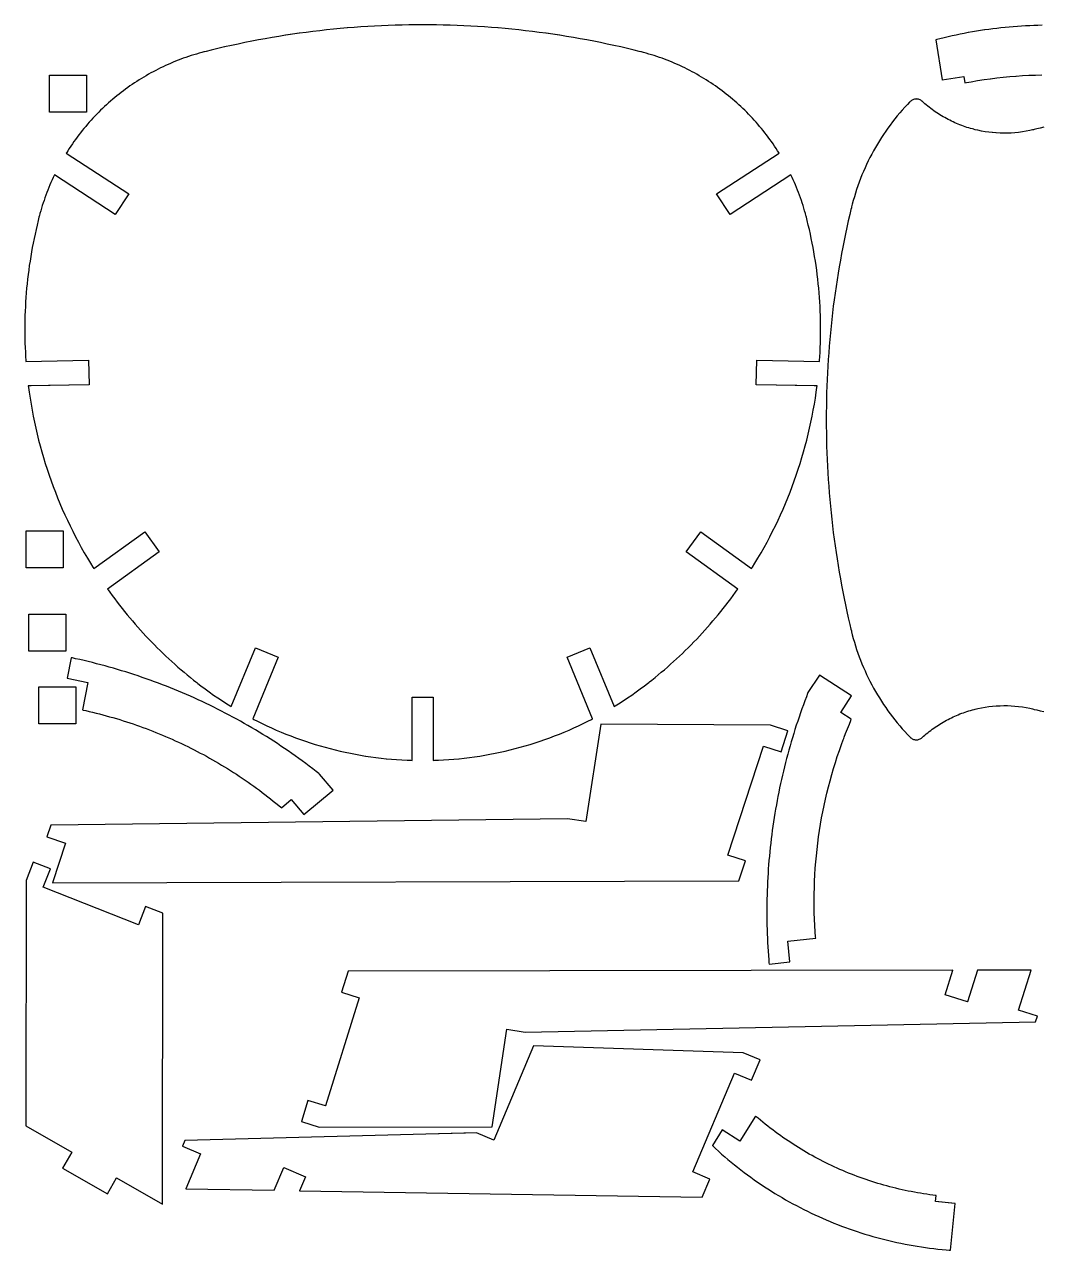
# Model space of a CAD drawing. Extents: x 0 to 1595, y 0 to 995.
# Drawn here: x 0 to 825, y 0 to 995 of the extents above; entities that cross this region are included whole.
import ezdxf

# ---------------------------------------------------------------- set-up
doc = ezdxf.new("R2010")
doc.units = 0
doc.layers.get('0').update_dxf_attribs({"linetype": 'CONTINUOUS'})

msp = doc.modelspace()

# ---------------------------------------------------------------- linework, layer by layer
at = {"color": 0, "const_width": 0.4}
for points in [[(139.76, 461.065), (140.6, 460.407), (143.14, 458.457), (146.557, 455.897), (150.011, 453.388), (153.499, 450.928), (157.022, 448.518), (160.581, 446.158), (164.174, 443.851), (166.888, 442.153), (167.799, 441.594), (187.517, 489.2), (205.994, 481.547), (185.329, 431.657), (186.267, 431.167), (189.093, 429.724), (192.879, 427.846), (196.69, 426.022), (200.524, 424.254), (204.379, 422.542), (208.257, 420.885), (212.156, 419.285), (216.075, 417.74), (220.014, 416.251), (223.972, 414.819), (227.95, 413.444), (231.946, 412.126), (235.958, 410.864), (239.987, 409.66), (244.033, 408.511), (248.094, 407.422), (252.171, 406.389), (256.261, 405.414), (260.367, 404.497), (264.485, 403.638), (268.614, 402.836), (272.757, 402.093), (276.91, 401.41), (281.074, 400.783), (285.249, 400.217), (289.432, 399.708), (293.625, 399.26), (297.826, 398.869), (302.035, 398.54), (306.25, 398.269), (310.472, 398.058), (313.643, 397.938), (314.7, 397.907), (314.7, 449.317), (331.7, 449.317), (331.7, 397.907), (332.757, 397.938), (335.928, 398.058), (340.15, 398.269), (344.365, 398.54), (348.574, 398.869), (352.775, 399.26), (356.968, 399.708), (361.151, 400.217), (365.325, 400.783), (369.49, 401.41), (373.643, 402.093), (377.786, 402.836), (381.915, 403.638), (386.033, 404.497), (390.138, 405.414), (394.229, 406.389), (398.306, 407.422), (402.367, 408.511), (406.412, 409.66), (410.442, 410.864), (414.454, 412.126), (418.45, 413.444), (422.428, 414.819), (426.386, 416.251), (430.325, 417.74), (434.244, 419.285), (438.143, 420.885), (442.021, 422.542), (445.876, 424.254), (449.71, 426.022), (453.521, 427.846), (457.307, 429.724), (460.133, 431.167), (461.071, 431.657), (440.406, 481.547), (458.883, 489.2), (478.601, 441.594), (479.512, 442.153), (482.226, 443.851), (485.819, 446.158), (489.376, 448.518), (492.901, 450.928), (496.389, 453.388), (499.843, 455.897), (503.26, 458.457), (505.8, 460.407), (506.64, 461.065), (507.289, 461.572), (509.225, 463.107), (511.79, 465.172), (514.336, 467.26), (516.863, 469.369), (519.368, 471.501), (521.854, 473.656), (524.321, 475.832), (526.767, 478.029), (529.192, 480.249), (531.597, 482.49), (533.981, 484.753), (536.344, 487.036), (538.688, 489.34), (541.008, 491.667), (543.31, 494.012), (545.589, 496.379), (547.846, 498.767), (550.082, 501.175), (552.296, 503.603), (554.489, 506.051), (556.66, 508.519), (558.807, 511.007), (560.933, 513.514), (563.036, 516.042), (565.118, 518.588), (567.176, 521.153), (569.211, 523.738), (571.224, 526.34), (573.213, 528.963), (575.179, 531.603), (577.121, 534.261), (578.564, 536.268), (579.04, 536.939), (537.149, 567.151), (548.847, 583.374), (590.171, 553.569), (590.835, 554.622), (592.794, 557.797), (595.358, 562.056), (597.863, 566.347), (600.306, 570.668), (602.689, 575.021), (605.01, 579.404), (607.271, 583.815), (609.471, 588.256), (611.61, 592.724), (613.686, 597.219), (615.701, 601.74), (617.654, 606.289), (619.544, 610.863), (621.372, 615.46), (623.137, 620.082), (624.839, 624.726), (626.476, 629.394), (628.051, 634.085), (629.563, 638.796), (631.01, 643.529), (632.393, 648.281), (633.711, 653.053), (634.965, 657.843), (636.154, 662.651), (637.278, 667.478), (638.336, 672.321), (639.328, 677.181), (640.254, 682.056), (641.115, 686.944), (641.91, 691.849), (642.637, 696.767), (643.14, 700.464), (643.297, 701.697), (593.985, 702.558), (594.333, 722.556), (645.278, 721.665), (645.343, 722.593), (645.524, 725.378), (645.731, 729.09), (645.9, 732.804), (646.032, 736.518), (646.126, 740.232), (646.182, 743.944), (646.2, 747.658), (646.181, 751.369), (646.122, 755.081), (646.026, 758.79), (645.893, 762.497), (645.722, 766.203), (645.514, 769.906), (645.267, 773.607), (644.982, 777.304), (644.66, 780.999), (644.3, 784.69), (643.904, 788.378), (643.468, 792.061), (642.996, 795.739), (642.486, 799.414), (641.939, 803.083), (641.354, 806.747), (640.732, 810.406), (640.072, 814.058), (639.375, 817.706), (638.64, 821.346), (637.868, 824.981), (637.06, 828.607), (636.213, 832.226), (635.329, 835.839), (634.643, 838.543), (634.408, 839.443), (634.267, 839.985), (633.829, 841.604), (633.226, 843.758), (632.597, 845.904), (631.942, 848.042), (631.261, 850.171), (630.556, 852.292), (629.824, 854.404), (629.068, 856.507), (628.286, 858.601), (627.479, 860.685), (626.647, 862.76), (625.79, 864.825), (624.908, 866.879), (624.001, 868.924), (623.071, 870.957), (622.357, 872.476), (622.115, 872.981), (572.7, 840.889), (561.807, 857.662), (612.478, 890.569), (612.182, 891.049), (611.279, 892.478), (610.058, 894.368), (608.817, 896.242), (607.553, 898.099), (606.269, 899.939), (604.964, 901.761), (603.639, 903.565), (602.293, 905.353), (600.926, 907.122), (599.542, 908.874), (598.135, 910.607), (596.71, 912.321), (595.265, 914.018), (593.801, 915.696), (592.318, 917.356), (590.815, 918.996), (589.296, 920.617), (587.757, 922.219), (586.199, 923.803), (584.624, 925.367), (583.031, 926.911), (581.419, 928.436), (579.792, 929.94), (578.146, 931.426), (576.483, 932.89), (574.803, 934.335), (573.107, 935.76), (571.393, 937.164), (569.664, 938.547), (567.919, 939.91), (566.157, 941.25), (564.381, 942.571), (562.588, 943.869), (560.779, 945.147), (558.957, 946.404), (557.118, 947.639), (555.265, 948.851), (553.397, 950.043), (551.515, 951.211), (549.619, 952.358), (547.708, 953.483), (545.785, 954.585), (543.847, 955.664), (541.896, 956.721), (539.931, 957.754), (537.954, 958.765), (535.964, 959.753), (533.96, 960.717), (531.944, 961.657), (529.917, 962.574), (527.876, 963.467), (525.825, 964.336), (523.761, 965.182), (521.686, 966.003), (519.6, 966.8), (517.503, 967.572), (515.394, 968.319), (513.275, 969.043), (511.144, 969.74), (509.006, 970.414), (506.854, 971.061), (504.694, 971.685), (502.524, 972.282), (500.89, 972.714), (500.344, 972.853), (498.982, 973.196), (494.89, 974.203), (489.428, 975.508), (483.957, 976.772), (478.481, 977.993), (472.996, 979.171), (467.506, 980.307), (462.007, 981.399), (456.504, 982.449), (450.994, 983.456), (445.479, 984.419), (439.958, 985.34), (434.432, 986.218), (428.901, 987.054), (423.365, 987.846), (417.826, 988.596), (412.282, 989.303), (406.733, 989.967), (401.181, 990.587), (395.625, 991.167), (390.067, 991.701), (384.506, 992.194), (378.94, 992.644), (373.374, 993.051), (367.804, 993.415), (362.233, 993.736), (356.66, 994.015), (351.086, 994.25), (345.51, 994.443), (339.933, 994.593), (334.356, 994.7), (328.778, 994.765), (323.2, 994.786), (317.622, 994.765), (312.044, 994.7), (306.467, 994.593), (300.89, 994.443), (295.314, 994.25), (289.74, 994.015), (284.167, 993.736), (278.596, 993.415), (273.026, 993.051), (267.46, 992.644), (261.894, 992.194), (256.333, 991.701), (250.775, 991.167), (245.219, 990.587), (239.667, 989.967), (234.118, 989.303), (228.574, 988.596), (223.035, 987.846), (217.499, 987.054), (211.968, 986.218), (206.442, 985.34), (200.921, 984.419), (195.406, 983.456), (189.896, 982.449), (184.393, 981.399), (178.894, 980.307), (173.404, 979.171), (167.919, 977.993), (162.443, 976.772), (156.972, 975.508), (151.51, 974.203), (147.418, 973.196), (146.056, 972.853), (145.51, 972.714), (143.876, 972.282), (141.706, 971.685), (139.546, 971.061), (137.395, 970.414), (135.255, 969.74), (133.125, 969.043), (131.006, 968.319), (128.897, 967.572), (126.8, 966.8), (124.713, 966.003), (122.638, 965.182), (120.575, 964.336), (118.523, 963.467), (116.483, 962.574), (114.455, 961.657), (112.44, 960.717), (110.437, 959.753), (108.446, 958.765), (106.469, 957.754), (104.504, 956.721), (102.553, 955.664), (100.615, 954.585), (98.6913, 953.483), (96.781, 952.358), (94.8847, 951.211), (93.0026, 950.043), (91.135, 948.851), (89.2819, 947.639), (87.4438, 946.404), (85.6204, 945.147), (83.8124, 943.869), (82.0196, 942.571), (80.2425, 941.25), (78.4811, 939.91), (76.7357, 938.547), (75.0064, 937.164), (73.2935, 935.76), (71.5969, 934.335), (69.9174, 932.89), (68.2544, 931.426), (66.6089, 929.94), (64.9804, 928.436), (63.3696, 926.911), (61.7763, 925.367), (60.2008, 923.803), (58.6436, 922.219), (57.1046, 920.617), (55.584, 918.996), (54.0821, 917.356), (52.599, 915.696), (51.135, 914.018), (49.6901, 912.321), (48.2647, 910.607), (46.8589, 908.874), (45.4729, 907.122), (44.1069, 905.353), (42.7611, 903.565), (41.4357, 901.761), (40.1307, 899.939), (38.8467, 898.099), (37.5835, 896.242), (36.3415, 894.368), (35.1208, 892.478), (34.2186, 891.049), (33.9217, 890.569), (84.5932, 857.662), (73.7004, 840.889), (24.2847, 872.981), (24.0428, 872.476), (23.329, 870.957), (22.3979, 868.924), (21.4915, 866.879), (20.6099, 864.825), (19.7531, 862.76), (18.9211, 860.685), (18.1143, 858.601), (17.3326, 856.507), (16.576, 854.404), (15.8447, 852.292), (15.1387, 850.171), (14.4583, 848.042), (13.8033, 845.904), (13.1738, 843.758), (12.5702, 841.604), (12.1334, 839.985), (11.9922, 839.443), (11.7573, 838.543), (11.0711, 835.839), (10.1874, 832.226), (9.3409, 828.607), (8.5317, 824.981), (7.7598, 821.346), (7.0252, 817.706), (6.3281, 814.058), (5.6683, 810.406), (5.0459, 806.747), (4.461, 803.083), (3.9136, 799.414), (3.4037, 795.739), (2.9313, 792.061), (2.4965, 788.378), (2.0993, 784.69), (1.7396, 780.999), (1.4176, 777.304), (1.1334, 773.607), (0.8867, 769.906), (0.6778, 766.203), (0.5066, 762.497), (0.3733, 758.79), (0.2777, 755.081), (0.2199, 751.369), (0.2, 747.658), (0.2179, 743.944), (0.2738, 740.232), (0.3676, 736.518), (0.4994, 732.804), (0.6692, 729.09), (0.8769, 725.378), (1.0565, 722.593), (1.1227, 721.665), (52.0667, 722.556), (52.4158, 702.558), (3.1023, 701.697), (3.259, 700.464), (3.763, 696.767), (4.4906, 691.849), (5.2848, 686.944), (6.1453, 682.056), (7.0719, 677.181), (8.0645, 672.321), (9.1226, 667.478), (10.2462, 662.651), (11.4349, 657.843), (12.6886, 653.053), (14.0069, 648.281), (15.3899, 643.529), (16.8369, 638.796), (18.3481, 634.085), (19.9229, 629.394), (21.5614, 624.726), (23.2632, 620.082), (25.0281, 615.46), (26.8557, 610.863), (28.746, 606.289), (30.6986, 601.74), (32.7135, 597.219), (34.7901, 592.724), (36.9286, 588.256), (39.1285, 583.815), (41.3896, 579.404), (43.7117, 575.021), (46.0944, 570.668), (48.5379, 566.347), (51.0414, 562.056), (53.6051, 557.797), (55.5656, 554.622), (56.2286, 553.569), (97.5521, 583.374), (109.251, 567.151), (67.3601, 536.939), (67.8368, 536.268), (69.279, 534.261), (71.2215, 531.603), (73.1874, 528.963), (75.1765, 526.34), (77.1887, 523.738), (79.2242, 521.153), (81.2822, 518.588), (83.3632, 516.042), (85.4667, 513.514), (87.5925, 511.007), (89.7408, 508.519), (91.9111, 506.051), (94.1036, 503.603), (96.3179, 501.175), (98.5539, 498.767), (100.812, 496.379), (103.091, 494.012), (105.391, 491.667), (107.713, 489.34), (110.055, 487.036), (112.419, 484.753), (114.803, 482.49), (117.208, 480.249), (119.634, 478.029), (122.08, 475.832), (124.546, 473.656), (127.032, 471.501), (129.538, 469.369), (132.064, 467.26), (134.61, 465.172), (137.175, 463.107), (139.111, 461.572), (139.76, 461.065)], [(50.3817, 953.778), (20.3817, 953.778), (20.3817, 923.778), (50.3817, 923.778), (50.3817, 953.778)], [(1.286, 584.16), (31.286, 584.16), (31.286, 554.16), (1.286, 554.16), (1.286, 584.16)], [(33.5379, 516.636), (3.5379, 516.636), (3.5379, 486.636), (33.5379, 486.636), (33.5379, 516.636)], [(208.507, 359.458), (216.397, 366.099), (226.7, 353.858), (250.418, 373.821), (239.471, 386.826), (238.779, 387.371), (236.696, 388.996), (233.908, 391.143), (231.106, 393.271), (228.287, 395.376), (225.457, 397.461), (222.612, 399.525), (219.753, 401.568), (216.881, 403.589), (213.994, 405.589), (211.096, 407.568), (208.183, 409.525), (205.257, 411.461), (202.318, 413.376), (199.367, 415.269), (196.401, 417.14), (193.425, 418.99), (190.435, 420.818), (187.433, 422.624), (184.418, 424.408), (181.392, 426.171), (178.353, 427.911), (175.301, 429.629), (172.239, 431.326), (169.165, 433), (166.079, 434.651), (162.982, 436.282), (159.874, 437.889), (156.753, 439.474), (153.622, 441.037), (150.481, 442.578), (147.328, 444.094), (144.164, 445.59), (140.99, 447.063), (137.805, 448.513), (134.61, 449.939), (131.405, 451.343), (128.19, 452.724), (124.964, 454.082), (121.729, 455.418), (118.484, 456.731), (115.23, 458.019), (111.966, 459.285), (108.692, 460.528), (105.409, 461.747), (102.117, 462.944), (98.8165, 464.117), (95.5068, 465.265), (92.1882, 466.392), (88.8611, 467.494), (85.5253, 468.572), (82.1812, 469.628), (78.8289, 470.658), (75.4682, 471.667), (72.0997, 472.65), (68.7232, 473.61), (65.3388, 474.546), (61.9468, 475.457), (58.5474, 476.344), (55.1404, 477.208), (51.7261, 478.047), (48.3046, 478.863), (44.8761, 479.653), (41.4407, 480.419), (38.8596, 480.979), (37.9985, 481.161), (34.7031, 464.483), (51.3806, 461.189), (46.9697, 438.865), (47.6669, 438.714), (49.7564, 438.25), (52.5369, 437.612), (55.3112, 436.956), (58.0794, 436.278), (60.8412, 435.578), (63.5964, 434.858), (66.3451, 434.117), (69.0871, 433.356), (71.8221, 432.574), (74.5503, 431.772), (77.2714, 430.949), (79.9854, 430.106), (82.6921, 429.242), (85.3914, 428.357), (88.0832, 427.453), (90.7674, 426.529), (93.4439, 425.585), (96.1126, 424.619), (98.7733, 423.635), (101.426, 422.631), (104.071, 421.606), (106.707, 420.561), (109.335, 419.496), (111.954, 418.412), (114.565, 417.308), (117.167, 416.185), (119.761, 415.042), (122.345, 413.879), (124.92, 412.697), (127.487, 411.494), (130.044, 410.274), (132.591, 409.033), (135.129, 407.774), (137.658, 406.496), (140.176, 405.197), (142.686, 403.881), (145.185, 402.544), (147.674, 401.189), (150.153, 399.814), (152.622, 398.421), (155.081, 397.01), (157.528, 395.579), (159.965, 394.129), (162.392, 392.661), (164.807, 391.175), (167.212, 389.669), (169.606, 388.144), (171.989, 386.603), (174.36, 385.042), (176.721, 383.463), (179.069, 381.865), (181.406, 380.25), (183.732, 378.617), (186.044, 376.964), (188.347, 375.294), (190.636, 373.606), (192.914, 371.9), (195.179, 370.176), (197.432, 368.433), (199.672, 366.674), (201.9, 364.897), (204.115, 363.101), (206.318, 361.289), (207.962, 359.918), (208.507, 359.458)], [(41.5696, 457.585), (11.5696, 457.585), (11.5696, 427.585), (41.5696, 427.585), (41.5696, 457.585)], [(664.922, 415.769), (665.289, 416.743), (666.41, 419.654), (667.94, 423.524), (669.512, 427.374), (670.719, 430.251), (671.129, 431.207), (662.479, 436.821), (671.188, 450.243), (645.183, 467.118), (635.929, 452.857), (635.61, 452.036), (634.662, 449.571), (633.419, 446.278), (632.201, 442.976), (631.007, 439.669), (629.838, 436.353), (628.692, 433.031), (627.571, 429.701), (626.474, 426.364), (625.4, 423.021), (624.351, 419.671), (623.328, 416.314), (622.328, 412.951), (621.351, 409.582), (620.401, 406.207), (619.474, 402.826), (618.572, 399.439), (617.694, 396.047), (616.84, 392.649), (616.011, 389.246), (615.207, 385.836), (614.428, 382.422), (613.672, 379.004), (612.942, 375.579), (612.235, 372.151), (611.554, 368.718), (610.897, 365.281), (610.264, 361.838), (609.657, 358.392), (609.074, 354.942), (608.515, 351.487), (607.982, 348.029), (607.474, 344.567), (606.989, 341.101), (606.529, 337.633), (606.096, 334.161), (605.686, 330.686), (605.3, 327.207), (604.94, 323.726), (604.606, 320.242), (604.296, 316.756), (604.01, 313.267), (603.75, 309.775), (603.514, 306.282), (603.304, 302.786), (603.118, 299.289), (602.957, 295.789), (602.822, 292.289), (602.711, 288.786), (602.626, 285.282), (602.565, 281.776), (602.531, 278.271), (602.521, 274.763), (602.536, 271.254), (602.576, 267.746), (602.642, 264.236), (602.732, 260.726), (602.847, 257.215), (602.989, 253.704), (603.154, 250.194), (603.346, 246.683), (603.563, 243.172), (603.806, 239.662), (604.072, 236.153), (604.289, 233.521), (604.365, 232.643), (621.279, 234.349), (619.575, 251.263), (642.215, 253.546), (642.108, 254.836), (641.826, 258.711), (641.511, 263.876), (641.267, 269.044), (641.093, 274.211), (640.992, 279.376), (640.963, 284.54), (641.004, 289.701), (641.117, 294.858), (641.3, 300.013), (641.556, 305.162), (641.881, 310.306), (642.278, 315.443), (642.744, 320.574), (643.283, 325.697), (643.892, 330.811), (644.569, 335.917), (645.319, 341.013), (646.139, 346.097), (647.028, 351.171), (647.988, 356.233), (649.017, 361.282), (650.115, 366.318), (651.285, 371.339), (652.522, 376.346), (653.831, 381.336), (655.207, 386.31), (656.654, 391.267), (658.169, 396.207), (659.754, 401.126), (661.408, 406.028), (663.131, 410.91), (664.465, 414.558), (664.922, 415.769)], [(605.41, 426.493), (467.844, 427.274), (455.675, 348.204), (440.85, 350.486), (21.2726, 345.3), (18.1657, 335.794), (33.3737, 330.824), (22.8099, 298.506), (579.897, 300.168), (585.179, 316.326), (570.922, 320.986), (599.818, 409.383), (614.075, 404.724), (619.668, 421.832), (605.41, 426.493)], [(7.1451, 315.338), (1.2657, 300.457), (1.0685, 101.457), (38.3217, 80.0851), (30.8574, 67.0742), (67.2882, 46.1744), (74.7524, 59.1854), (112.006, 37.8138), (112.239, 273.814), (98.2888, 279.325), (92.4093, 264.444), (15.2162, 294.944), (21.0957, 309.825), (7.1451, 315.338)], [(262.761, 226.979), (257.415, 209.792), (271.737, 205.336), (244.414, 117.488), (230.09, 121.943), (224.744, 104.755), (239.068, 100.3), (379.494, 100.606), (391.528, 179.696), (406.357, 177.439), (820.671, 185.681), (822.156, 190.456), (806.878, 195.207), (816.976, 227.674), (773.476, 227.618), (765.476, 201.899), (747.333, 207.542), (753.571, 227.594), (262.761, 226.979)], [(550.111, 43.3828), (556.324, 58.1276), (542.5, 63.9515), (576.278, 144.126), (590.101, 138.303), (597.09, 154.89), (583.267, 160.714), (413.057, 166.232), (380.832, 89.7429), (367.008, 95.5667), (130.101, 89.5829), (128.159, 84.9751), (142.904, 78.7632), (130.868, 50.195), (202.678, 49.0282), (210.443, 67.4592), (227.953, 60.0825), (223.156, 48.6954), (550.111, 43.3828)], [(593.463, 109.196), (580.708, 88.9442), (566.324, 98.0035), (558.329, 85.3108), (558.949, 84.7318), (560.818, 83.0076), (563.329, 80.7331), (565.863, 78.4874), (568.418, 76.2704), (570.993, 74.0826), (573.59, 71.9239), (576.208, 69.7944), (578.847, 67.6942), (581.506, 65.6238), (584.185, 63.5826), (586.883, 61.5712), (589.603, 59.5897), (592.34, 57.6382), (595.096, 55.7165), (597.872, 53.8251), (600.665, 51.964), (603.478, 50.1332), (606.308, 48.3329), (609.156, 46.5632), (612.022, 44.8242), (614.904, 43.1161), (617.804, 41.4389), (620.721, 39.7928), (623.653, 38.1778), (626.601, 36.594), (629.567, 35.0418), (632.547, 33.521), (635.543, 32.0318), (638.554, 30.5744), (641.581, 29.1487), (644.622, 27.7553), (647.676, 26.3936), (650.746, 25.0643), (653.829, 23.7671), (656.926, 22.5025), (660.036, 21.2704), (663.16, 20.0708), (666.296, 18.904), (669.444, 17.7701), (672.606, 16.6693), (675.779, 15.6015), (678.964, 14.5668), (682.161, 13.5657), (685.369, 12.5978), (688.588, 11.6634), (691.818, 10.7628), (695.058, 9.8959), (698.308, 9.0629), (701.569, 8.2639), (704.839, 7.499), (708.119, 6.7683), (711.408, 6.0721), (714.707, 5.4101), (718.014, 4.7828), (721.329, 4.1901), (724.653, 3.6323), (727.983, 3.1093), (731.324, 2.6213), (734.669, 2.1685), (738.024, 1.7509), (741.385, 1.3687), (744.751, 1.0219), (748.126, 0.7107), (750.661, 0.4996), (751.506, 0.4352), (755.357, 38.2394), (739.44, 39.8614), (739.947, 44.8356), (739.313, 44.9094), (737.41, 45.1436), (734.878, 45.4753), (732.351, 45.8304), (729.829, 46.2089), (727.313, 46.6107), (724.801, 47.0358), (722.294, 47.4839), (719.794, 47.9553), (717.3, 48.4497), (714.811, 48.9671), (712.329, 49.5074), (709.853, 50.0706), (707.383, 50.6564), (704.921, 51.265), (702.464, 51.8963), (700.014, 52.5501), (697.572, 53.2265), (695.136, 53.9254), (692.708, 54.6465), (690.287, 55.3901), (687.875, 56.156), (685.469, 56.944), (683.072, 57.7542), (680.683, 58.5861), (678.301, 59.4403), (675.929, 60.3164), (673.565, 61.2144), (671.21, 62.1342), (668.863, 63.0756), (666.525, 64.0386), (664.197, 65.0232), (661.878, 66.0296), (659.568, 67.0572), (657.267, 68.1062), (654.976, 69.1767), (652.696, 70.2682), (650.425, 71.3811), (648.165, 72.515), (645.915, 73.6701), (643.675, 74.8461), (641.446, 76.0429), (639.228, 77.2608), (637.021, 78.4993), (634.825, 79.7587), (632.64, 81.0388), (630.467, 82.3393), (628.304, 83.6604), (626.154, 85.0019), (624.015, 86.364), (621.889, 87.7463), (619.775, 89.1489), (617.672, 90.5717), (615.583, 92.0146), (613.506, 93.4775), (611.442, 94.9604), (609.39, 96.4633), (607.353, 97.9861), (605.328, 99.5287), (603.315, 101.091), (601.317, 102.673), (599.332, 104.275), (597.361, 105.896), (595.404, 107.536), (593.946, 108.779), (593.463, 109.196)]]:
    msp.add_lwpolyline(points, close=True, dxfattribs=at)
at = {"color": 0}
for points in [[(139.76, 461.065), (140.6, 460.407), (143.14, 458.457), (146.557, 455.897), (150.011, 453.388), (153.499, 450.928), (157.022, 448.518), (160.581, 446.158), (164.174, 443.851), (166.888, 442.153), (167.799, 441.594), (187.517, 489.2), (205.994, 481.547), (185.329, 431.657), (186.267, 431.167), (189.093, 429.724), (192.879, 427.846), (196.69, 426.022), (200.524, 424.254), (204.379, 422.542), (208.257, 420.885), (212.156, 419.285), (216.075, 417.74), (220.014, 416.251), (223.972, 414.819), (227.95, 413.444), (231.946, 412.126), (235.958, 410.864), (239.987, 409.66), (244.033, 408.511), (248.094, 407.422), (252.171, 406.389), (256.261, 405.414), (260.367, 404.497), (264.485, 403.638), (268.614, 402.836), (272.757, 402.093), (276.91, 401.41), (281.074, 400.783), (285.249, 400.217), (289.432, 399.708), (293.625, 399.26), (297.826, 398.869), (302.035, 398.54), (306.25, 398.269), (310.472, 398.058), (313.643, 397.938), (314.7, 397.907), (314.7, 449.317), (331.7, 449.317), (331.7, 397.907), (332.757, 397.938), (335.928, 398.058), (340.15, 398.269), (344.365, 398.54), (348.574, 398.869), (352.775, 399.26), (356.968, 399.708), (361.151, 400.217), (365.325, 400.783), (369.49, 401.41), (373.643, 402.093), (377.786, 402.836), (381.915, 403.638), (386.033, 404.497), (390.138, 405.414), (394.229, 406.389), (398.306, 407.422), (402.367, 408.511), (406.412, 409.66), (410.442, 410.864), (414.454, 412.126), (418.45, 413.444), (422.428, 414.819), (426.386, 416.251), (430.325, 417.74), (434.244, 419.285), (438.143, 420.885), (442.021, 422.542), (445.876, 424.254), (449.71, 426.022), (453.521, 427.846), (457.307, 429.724), (460.133, 431.167), (461.071, 431.657), (440.406, 481.547), (458.883, 489.2), (478.601, 441.594), (479.512, 442.153), (482.226, 443.851), (485.819, 446.158), (489.376, 448.518), (492.901, 450.928), (496.389, 453.388), (499.843, 455.897), (503.26, 458.457), (505.8, 460.407), (506.64, 461.065), (507.289, 461.572), (509.225, 463.107), (511.79, 465.172), (514.336, 467.26), (516.863, 469.369), (519.368, 471.501), (521.854, 473.656), (524.321, 475.832), (526.767, 478.029), (529.192, 480.249), (531.597, 482.49), (533.981, 484.753), (536.344, 487.036), (538.688, 489.34), (541.008, 491.667), (543.31, 494.012), (545.589, 496.379), (547.846, 498.767), (550.082, 501.175), (552.296, 503.603), (554.489, 506.051), (556.66, 508.519), (558.807, 511.007), (560.933, 513.514), (563.036, 516.042), (565.118, 518.588), (567.176, 521.153), (569.211, 523.738), (571.224, 526.34), (573.213, 528.963), (575.179, 531.603), (577.121, 534.261), (578.564, 536.268), (579.04, 536.939), (537.149, 567.151), (548.847, 583.374), (590.171, 553.569), (590.835, 554.622), (592.794, 557.797), (595.358, 562.056), (597.863, 566.347), (600.306, 570.668), (602.689, 575.021), (605.01, 579.404), (607.271, 583.815), (609.471, 588.256), (611.61, 592.724), (613.686, 597.219), (615.701, 601.74), (617.654, 606.289), (619.544, 610.863), (621.372, 615.46), (623.137, 620.082), (624.839, 624.726), (626.476, 629.394), (628.051, 634.085), (629.563, 638.796), (631.01, 643.529), (632.393, 648.281), (633.711, 653.053), (634.965, 657.843), (636.154, 662.651), (637.278, 667.478), (638.336, 672.321), (639.328, 677.181), (640.254, 682.056), (641.115, 686.944), (641.91, 691.849), (642.637, 696.767), (643.14, 700.464), (643.297, 701.697), (593.985, 702.558), (594.333, 722.556), (645.278, 721.665), (645.343, 722.593), (645.524, 725.378), (645.731, 729.09), (645.9, 732.804), (646.032, 736.518), (646.126, 740.232), (646.182, 743.944), (646.2, 747.658), (646.181, 751.369), (646.122, 755.081), (646.026, 758.79), (645.893, 762.497), (645.722, 766.203), (645.514, 769.906), (645.267, 773.607), (644.982, 777.304), (644.66, 780.999), (644.3, 784.69), (643.904, 788.378), (643.468, 792.061), (642.996, 795.739), (642.486, 799.414), (641.939, 803.083), (641.354, 806.747), (640.732, 810.406), (640.072, 814.058), (639.375, 817.706), (638.64, 821.346), (637.868, 824.981), (637.06, 828.607), (636.213, 832.226), (635.329, 835.839), (634.643, 838.543), (634.408, 839.443), (634.267, 839.985), (633.829, 841.604), (633.226, 843.758), (632.597, 845.904), (631.942, 848.042), (631.261, 850.171), (630.556, 852.292), (629.824, 854.404), (629.068, 856.507), (628.286, 858.601), (627.479, 860.685), (626.647, 862.76), (625.79, 864.825), (624.908, 866.879), (624.001, 868.924), (623.071, 870.957), (622.357, 872.476), (622.115, 872.981), (572.7, 840.889), (561.807, 857.662), (612.478, 890.569), (612.182, 891.049), (611.279, 892.478), (610.058, 894.368), (608.817, 896.242), (607.553, 898.099), (606.269, 899.939), (604.964, 901.761), (603.639, 903.565), (602.293, 905.353), (600.926, 907.122), (599.542, 908.874), (598.135, 910.607), (596.71, 912.321), (595.265, 914.018), (593.801, 915.696), (592.318, 917.356), (590.815, 918.996), (589.296, 920.617), (587.757, 922.219), (586.199, 923.803), (584.624, 925.367), (583.031, 926.911), (581.419, 928.436), (579.792, 929.94), (578.146, 931.426), (576.483, 932.89), (574.803, 934.335), (573.107, 935.76), (571.393, 937.164), (569.664, 938.547), (567.919, 939.91), (566.157, 941.25), (564.381, 942.571), (562.588, 943.869), (560.779, 945.147), (558.957, 946.404), (557.118, 947.639), (555.265, 948.851), (553.397, 950.043), (551.515, 951.211), (549.619, 952.358), (547.708, 953.483), (545.785, 954.585), (543.847, 955.664), (541.896, 956.721), (539.931, 957.754), (537.954, 958.765), (535.964, 959.753), (533.96, 960.717), (531.944, 961.657), (529.917, 962.574), (527.876, 963.467), (525.825, 964.336), (523.761, 965.182), (521.686, 966.003), (519.6, 966.8), (517.503, 967.572), (515.394, 968.319), (513.275, 969.043), (511.144, 969.74), (509.006, 970.414), (506.854, 971.061), (504.694, 971.685), (502.524, 972.282), (500.89, 972.714), (500.344, 972.853), (498.982, 973.196), (494.89, 974.203), (489.428, 975.508), (483.957, 976.772), (478.481, 977.993), (472.996, 979.171), (467.506, 980.307), (462.007, 981.399), (456.504, 982.449), (450.994, 983.456), (445.479, 984.419), (439.958, 985.34), (434.432, 986.218), (428.901, 987.054), (423.365, 987.846), (417.826, 988.596), (412.282, 989.303), (406.733, 989.967), (401.181, 990.587), (395.625, 991.167), (390.067, 991.701), (384.506, 992.194), (378.94, 992.644), (373.374, 993.051), (367.804, 993.415), (362.233, 993.736), (356.66, 994.015), (351.086, 994.25), (345.51, 994.443), (339.933, 994.593), (334.356, 994.7), (328.778, 994.765), (323.2, 994.786), (317.622, 994.765), (312.044, 994.7), (306.467, 994.593), (300.89, 994.443), (295.314, 994.25), (289.74, 994.015), (284.167, 993.736), (278.596, 993.415), (273.026, 993.051), (267.46, 992.644), (261.894, 992.194), (256.333, 991.701), (250.775, 991.167), (245.219, 990.587), (239.667, 989.967), (234.118, 989.303), (228.574, 988.596), (223.035, 987.846), (217.499, 987.054), (211.968, 986.218), (206.442, 985.34), (200.921, 984.419), (195.406, 983.456), (189.896, 982.449), (184.393, 981.399), (178.894, 980.307), (173.404, 979.171), (167.919, 977.993), (162.443, 976.772), (156.972, 975.508), (151.51, 974.203), (147.418, 973.196), (146.056, 972.853), (145.51, 972.714), (143.876, 972.282), (141.706, 971.685), (139.546, 971.061), (137.395, 970.414), (135.255, 969.74), (133.125, 969.043), (131.006, 968.319), (128.897, 967.572), (126.8, 966.8), (124.713, 966.003), (122.638, 965.182), (120.575, 964.336), (118.523, 963.467), (116.483, 962.574), (114.455, 961.657), (112.44, 960.717), (110.437, 959.753), (108.446, 958.765), (106.469, 957.754), (104.504, 956.721), (102.553, 955.664), (100.615, 954.585), (98.6913, 953.483), (96.781, 952.358), (94.8847, 951.211), (93.0026, 950.043), (91.135, 948.851), (89.2819, 947.639), (87.4438, 946.404), (85.6204, 945.147), (83.8124, 943.869), (82.0196, 942.571), (80.2425, 941.25), (78.4811, 939.91), (76.7357, 938.547), (75.0064, 937.164), (73.2935, 935.76), (71.5969, 934.335), (69.9174, 932.89), (68.2544, 931.426), (66.6089, 929.94), (64.9804, 928.436), (63.3696, 926.911), (61.7763, 925.367), (60.2008, 923.803), (58.6436, 922.219), (57.1046, 920.617), (55.584, 918.996), (54.0821, 917.356), (52.599, 915.696), (51.135, 914.018), (49.6901, 912.321), (48.2647, 910.607), (46.8589, 908.874), (45.4729, 907.122), (44.1069, 905.353), (42.7611, 903.565), (41.4357, 901.761), (40.1307, 899.939), (38.8467, 898.099), (37.5835, 896.242), (36.3415, 894.368), (35.1208, 892.478), (34.2186, 891.049), (33.9217, 890.569), (84.5932, 857.662), (73.7004, 840.889), (24.2847, 872.981), (24.0428, 872.476), (23.329, 870.957), (22.3979, 868.924), (21.4915, 866.879), (20.6099, 864.825), (19.7531, 862.76), (18.9211, 860.685), (18.1143, 858.601), (17.3326, 856.507), (16.576, 854.404), (15.8447, 852.292), (15.1387, 850.171), (14.4583, 848.042), (13.8033, 845.904), (13.1738, 843.758), (12.5702, 841.604), (12.1334, 839.985), (11.9922, 839.443), (11.7573, 838.543), (11.0711, 835.839), (10.1874, 832.226), (9.3409, 828.607), (8.5317, 824.981), (7.7598, 821.346), (7.0252, 817.706), (6.3281, 814.058), (5.6683, 810.406), (5.0459, 806.747), (4.461, 803.083), (3.9136, 799.414), (3.4037, 795.739), (2.9313, 792.061), (2.4965, 788.378), (2.0993, 784.69), (1.7396, 780.999), (1.4176, 777.304), (1.1334, 773.607), (0.8867, 769.906), (0.6778, 766.203), (0.5066, 762.497), (0.3733, 758.79), (0.2777, 755.081), (0.2199, 751.369), (0.2, 747.658), (0.2179, 743.944), (0.2738, 740.232), (0.3676, 736.518), (0.4994, 732.804), (0.6692, 729.09), (0.8769, 725.378), (1.0565, 722.593), (1.1227, 721.665), (52.0667, 722.556), (52.4158, 702.558), (3.1023, 701.697), (3.259, 700.464), (3.763, 696.767), (4.4906, 691.849), (5.2848, 686.944), (6.1453, 682.056), (7.0719, 677.181), (8.0645, 672.321), (9.1226, 667.478), (10.2462, 662.651), (11.4349, 657.843), (12.6886, 653.053), (14.0069, 648.281), (15.3899, 643.529), (16.8369, 638.796), (18.3481, 634.085), (19.9229, 629.394), (21.5614, 624.726), (23.2632, 620.082), (25.0281, 615.46), (26.8557, 610.863), (28.746, 606.289), (30.6986, 601.74), (32.7135, 597.219), (34.7901, 592.724), (36.9286, 588.256), (39.1285, 583.815), (41.3896, 579.404), (43.7117, 575.021), (46.0944, 570.668), (48.5379, 566.347), (51.0414, 562.056), (53.6051, 557.797), (55.5656, 554.622), (56.2286, 553.569), (97.5521, 583.374), (109.251, 567.151), (67.3601, 536.939), (67.8368, 536.268), (69.279, 534.261), (71.2215, 531.603), (73.1874, 528.963), (75.1765, 526.34), (77.1887, 523.738), (79.2242, 521.153), (81.2822, 518.588), (83.3632, 516.042), (85.4667, 513.514), (87.5925, 511.007), (89.7408, 508.519), (91.9111, 506.051), (94.1036, 503.603), (96.3179, 501.175), (98.5539, 498.767), (100.812, 496.379), (103.091, 494.012), (105.391, 491.667), (107.713, 489.34), (110.055, 487.036), (112.419, 484.753), (114.803, 482.49), (117.208, 480.249), (119.634, 478.029), (122.08, 475.832), (124.546, 473.656), (127.032, 471.501), (129.538, 469.369), (132.064, 467.26), (134.61, 465.172), (137.175, 463.107), (139.111, 461.572), (139.76, 461.065)], [(20.3817, 953.778), (50.3817, 953.778), (50.3817, 923.778), (20.3817, 923.778), (20.3817, 953.778)], [(1.286, 584.16), (31.286, 584.16), (31.286, 554.16), (1.286, 554.16), (1.286, 584.16)], [(3.5379, 516.636), (33.5379, 516.636), (33.5379, 486.636), (3.5379, 486.636), (3.5379, 516.636)], [(208.507, 359.458), (216.397, 366.099), (226.7, 353.858), (250.418, 373.821), (239.471, 386.826), (238.779, 387.371), (236.696, 388.996), (233.908, 391.143), (231.106, 393.271), (228.287, 395.376), (225.457, 397.461), (222.612, 399.525), (219.753, 401.568), (216.881, 403.589), (213.994, 405.589), (211.096, 407.568), (208.183, 409.525), (205.257, 411.461), (202.318, 413.376), (199.367, 415.269), (196.401, 417.14), (193.425, 418.99), (190.435, 420.818), (187.433, 422.624), (184.418, 424.408), (181.392, 426.171), (178.353, 427.911), (175.301, 429.629), (172.239, 431.326), (169.165, 433), (166.079, 434.651), (162.982, 436.282), (159.874, 437.889), (156.753, 439.474), (153.622, 441.037), (150.481, 442.578), (147.328, 444.094), (144.164, 445.59), (140.99, 447.063), (137.805, 448.513), (134.61, 449.939), (131.405, 451.343), (128.19, 452.724), (124.964, 454.082), (121.729, 455.418), (118.484, 456.731), (115.23, 458.019), (111.966, 459.285), (108.692, 460.528), (105.409, 461.747), (102.117, 462.944), (98.8165, 464.117), (95.5068, 465.265), (92.1882, 466.392), (88.8611, 467.494), (85.5253, 468.572), (82.1812, 469.628), (78.8289, 470.658), (75.4682, 471.667), (72.0997, 472.65), (68.7232, 473.61), (65.3388, 474.546), (61.9468, 475.457), (58.5474, 476.344), (55.1404, 477.208), (51.7261, 478.047), (48.3046, 478.863), (44.8761, 479.653), (41.4407, 480.419), (38.8596, 480.979), (37.9985, 481.161), (34.7031, 464.483), (51.3806, 461.189), (46.9697, 438.865), (47.6669, 438.714), (49.7564, 438.25), (52.5369, 437.612), (55.3112, 436.956), (58.0794, 436.278), (60.8412, 435.578), (63.5964, 434.858), (66.3451, 434.117), (69.0871, 433.356), (71.8221, 432.574), (74.5503, 431.772), (77.2714, 430.949), (79.9854, 430.106), (82.6921, 429.242), (85.3914, 428.357), (88.0832, 427.453), (90.7674, 426.529), (93.4439, 425.585), (96.1126, 424.619), (98.7733, 423.635), (101.426, 422.631), (104.071, 421.606), (106.707, 420.561), (109.335, 419.496), (111.954, 418.412), (114.565, 417.308), (117.167, 416.185), (119.761, 415.042), (122.345, 413.879), (124.92, 412.697), (127.487, 411.494), (130.044, 410.274), (132.591, 409.033), (135.129, 407.774), (137.658, 406.496), (140.176, 405.197), (142.686, 403.881), (145.185, 402.544), (147.674, 401.189), (150.153, 399.814), (152.622, 398.421), (155.081, 397.01), (157.528, 395.579), (159.965, 394.129), (162.392, 392.661), (164.807, 391.175), (167.212, 389.669), (169.606, 388.144), (171.989, 386.603), (174.36, 385.042), (176.721, 383.463), (179.069, 381.865), (181.406, 380.25), (183.732, 378.617), (186.044, 376.964), (188.347, 375.294), (190.636, 373.606), (192.914, 371.9), (195.179, 370.176), (197.432, 368.433), (199.672, 366.674), (201.9, 364.897), (204.115, 363.101), (206.318, 361.289), (207.962, 359.918), (208.507, 359.458)], [(664.922, 415.769), (665.289, 416.743), (666.41, 419.654), (667.94, 423.524), (669.512, 427.374), (670.719, 430.251), (671.129, 431.207), (662.479, 436.821), (671.188, 450.243), (645.183, 467.118), (635.929, 452.857), (635.61, 452.036), (634.662, 449.571), (633.419, 446.278), (632.201, 442.976), (631.007, 439.669), (629.838, 436.353), (628.692, 433.031), (627.571, 429.701), (626.474, 426.364), (625.4, 423.021), (624.351, 419.671), (623.328, 416.314), (622.328, 412.951), (621.351, 409.582), (620.401, 406.207), (619.474, 402.826), (618.572, 399.439), (617.694, 396.047), (616.84, 392.649), (616.011, 389.246), (615.207, 385.836), (614.428, 382.422), (613.672, 379.004), (612.942, 375.579), (612.235, 372.151), (611.554, 368.718), (610.897, 365.281), (610.264, 361.838), (609.657, 358.392), (609.074, 354.942), (608.515, 351.487), (607.982, 348.029), (607.474, 344.567), (606.989, 341.101), (606.529, 337.633), (606.096, 334.161), (605.686, 330.686), (605.3, 327.207), (604.94, 323.726), (604.606, 320.242), (604.296, 316.756), (604.01, 313.267), (603.75, 309.775), (603.514, 306.282), (603.304, 302.786), (603.118, 299.289), (602.957, 295.789), (602.822, 292.289), (602.711, 288.786), (602.626, 285.282), (602.565, 281.776), (602.531, 278.271), (602.521, 274.763), (602.536, 271.254), (602.576, 267.746), (602.642, 264.236), (602.732, 260.726), (602.847, 257.215), (602.989, 253.704), (603.154, 250.194), (603.346, 246.683), (603.563, 243.172), (603.806, 239.662), (604.072, 236.153), (604.289, 233.521), (604.365, 232.643), (621.279, 234.349), (619.575, 251.263), (642.215, 253.546), (642.108, 254.836), (641.826, 258.711), (641.511, 263.876), (641.267, 269.044), (641.093, 274.211), (640.992, 279.376), (640.963, 284.54), (641.004, 289.701), (641.117, 294.858), (641.3, 300.013), (641.556, 305.162), (641.881, 310.306), (642.278, 315.443), (642.744, 320.574), (643.283, 325.697), (643.892, 330.811), (644.569, 335.917), (645.319, 341.013), (646.139, 346.097), (647.028, 351.171), (647.988, 356.233), (649.017, 361.282), (650.115, 366.318), (651.285, 371.339), (652.522, 376.346), (653.831, 381.336), (655.207, 386.31), (656.654, 391.267), (658.169, 396.207), (659.754, 401.126), (661.408, 406.028), (663.131, 410.91), (664.465, 414.558), (664.922, 415.769)], [(11.5696, 457.585), (41.5696, 457.585), (41.5696, 427.585), (11.5696, 427.585), (11.5696, 457.585)], [(605.41, 426.493), (467.844, 427.274), (455.675, 348.204), (440.85, 350.486), (21.2726, 345.3), (18.1657, 335.794), (33.3737, 330.824), (22.8099, 298.506), (579.897, 300.168), (585.179, 316.326), (570.922, 320.986), (599.818, 409.383), (614.075, 404.724), (619.668, 421.832), (605.41, 426.493)], [(7.1451, 315.338), (1.2657, 300.457), (1.0685, 101.457), (38.3217, 80.0851), (30.8574, 67.0742), (67.2882, 46.1744), (74.7524, 59.1854), (112.006, 37.8138), (112.239, 273.814), (98.2888, 279.325), (92.4093, 264.444), (15.2162, 294.944), (21.0957, 309.825), (7.1451, 315.338)], [(262.761, 226.979), (257.415, 209.792), (271.737, 205.336), (244.414, 117.488), (230.09, 121.943), (224.744, 104.755), (239.068, 100.3), (379.494, 100.606), (391.528, 179.696), (406.357, 177.439), (820.671, 185.681), (822.156, 190.456), (806.878, 195.207), (816.976, 227.674), (773.476, 227.618), (765.476, 201.899), (747.333, 207.542), (753.571, 227.594), (262.761, 226.979)], [(550.111, 43.3828), (556.324, 58.1276), (542.5, 63.9515), (576.278, 144.126), (590.101, 138.303), (597.09, 154.89), (583.267, 160.714), (413.057, 166.232), (380.832, 89.7429), (367.008, 95.5667), (130.101, 89.5829), (128.159, 84.9751), (142.904, 78.7632), (130.868, 50.195), (202.678, 49.0282), (210.443, 67.4592), (227.953, 60.0825), (223.156, 48.6954), (550.111, 43.3828)], [(593.463, 109.196), (580.708, 88.9442), (566.324, 98.0035), (558.329, 85.3108), (558.949, 84.7318), (560.818, 83.0076), (563.329, 80.7331), (565.863, 78.4874), (568.418, 76.2704), (570.993, 74.0826), (573.59, 71.9239), (576.208, 69.7944), (578.847, 67.6942), (581.506, 65.6238), (584.185, 63.5826), (586.883, 61.5712), (589.603, 59.5897), (592.34, 57.6382), (595.096, 55.7165), (597.872, 53.8251), (600.665, 51.964), (603.478, 50.1332), (606.308, 48.3329), (609.156, 46.5632), (612.022, 44.8242), (614.904, 43.1161), (617.804, 41.4389), (620.721, 39.7928), (623.653, 38.1778), (626.601, 36.594), (629.567, 35.0418), (632.547, 33.521), (635.543, 32.0318), (638.554, 30.5744), (641.581, 29.1487), (644.622, 27.7553), (647.676, 26.3936), (650.746, 25.0643), (653.829, 23.7671), (656.926, 22.5025), (660.036, 21.2704), (663.16, 20.0708), (666.296, 18.904), (669.444, 17.7701), (672.606, 16.6693), (675.779, 15.6015), (678.964, 14.5668), (682.161, 13.5657), (685.369, 12.5978), (688.588, 11.6634), (691.818, 10.7628), (695.058, 9.8959), (698.308, 9.0629), (701.569, 8.2639), (704.839, 7.499), (708.119, 6.7683), (711.408, 6.0721), (714.707, 5.4101), (718.014, 4.7828), (721.329, 4.1901), (724.653, 3.6323), (727.983, 3.1093), (731.324, 2.6213), (734.669, 2.1685), (738.024, 1.7509), (741.385, 1.3687), (744.751, 1.0219), (748.126, 0.7107), (750.661, 0.4996), (751.506, 0.4352), (755.357, 38.2394), (739.44, 39.8614), (739.947, 44.8356), (739.313, 44.9094), (737.41, 45.1436), (734.878, 45.4753), (732.351, 45.8304), (729.829, 46.2089), (727.313, 46.6107), (724.801, 47.0358), (722.294, 47.4839), (719.794, 47.9553), (717.3, 48.4497), (714.811, 48.9671), (712.329, 49.5074), (709.853, 50.0706), (707.383, 50.6564), (704.921, 51.265), (702.464, 51.8963), (700.014, 52.5501), (697.572, 53.2265), (695.136, 53.9254), (692.708, 54.6465), (690.287, 55.3901), (687.875, 56.156), (685.469, 56.944), (683.072, 57.7542), (680.683, 58.5861), (678.301, 59.4403), (675.929, 60.3164), (673.565, 61.2144), (671.21, 62.1342), (668.863, 63.0756), (666.525, 64.0386), (664.197, 65.0232), (661.878, 66.0296), (659.568, 67.0572), (657.267, 68.1062), (654.976, 69.1767), (652.696, 70.2682), (650.425, 71.3811), (648.165, 72.515), (645.915, 73.6701), (643.675, 74.8461), (641.446, 76.0429), (639.228, 77.2608), (637.021, 78.4993), (634.825, 79.7587), (632.64, 81.0388), (630.467, 82.3393), (628.304, 83.6604), (626.154, 85.0019), (624.015, 86.364), (621.889, 87.7463), (619.775, 89.1489), (617.672, 90.5717), (615.583, 92.0146), (613.506, 93.4775), (611.442, 94.9604), (609.39, 96.4633), (607.353, 97.9861), (605.328, 99.5287), (603.315, 101.091), (601.317, 102.673), (599.332, 104.275), (597.361, 105.896), (595.404, 107.536), (593.946, 108.779), (593.463, 109.196)]]:
    msp.add_lwpolyline(points, close=True, dxfattribs=at)
at = {"color": 0, "const_width": 0.4}
for points in [[(825.944, 994.367), (822.607, 994.293), (819.269, 994.188), (815.933, 994.053), (812.597, 993.887), (809.262, 993.692), (805.929, 993.467), (802.596, 993.211), (799.265, 992.925), (795.936, 992.608), (792.61, 992.262), (789.285, 991.886), (785.963, 991.479), (782.643, 991.042), (779.325, 990.575), (776.011, 990.076), (772.701, 989.549), (769.394, 988.992), (766.09, 988.403), (762.79, 987.785), (759.494, 987.136), (756.203, 986.456), (752.917, 985.747), (749.635, 985.007), (746.357, 984.236), (743.085, 983.436), (740.633, 982.817), (739.817, 982.606), (739.817, 982.606), (744.767, 949.979), (762.563, 952.678), (763.335, 947.582), (764.624, 947.837), (768.499, 948.565), (773.672, 949.467), (778.854, 950.288), (784.044, 951.026), (789.243, 951.686), (794.446, 952.264), (799.656, 952.761), (804.868, 953.178), (810.085, 953.514), (815.304, 953.769), (820.524, 953.944), (825.746, 954.039)], [(827.351, 911.568), (824.535, 910.954), (821.722, 910.31), (819.615, 909.807), (818.914, 909.635), (818.174, 909.453), (815.943, 908.953), (812.958, 908.364), (809.963, 907.868), (806.954, 907.464), (803.939, 907.154), (800.918, 906.936), (797.892, 906.811), (794.865, 906.778), (791.838, 906.838), (788.814, 906.99), (785.794, 907.236), (782.782, 907.575), (779.778, 908.006), (776.786, 908.529), (773.807, 909.144), (771.581, 909.665), (770.843, 909.853), (770.474, 909.947), (769.369, 910.242), (767.903, 910.653), (766.443, 911.086), (764.993, 911.542), (763.55, 912.018), (762.117, 912.518), (760.69, 913.039), (759.274, 913.581), (757.867, 914.144), (756.468, 914.729), (755.079, 915.335), (753.701, 915.961), (752.332, 916.61), (750.975, 917.278), (749.626, 917.968), (748.29, 918.678), (746.964, 919.407), (745.649, 920.158), (744.346, 920.929), (743.054, 921.719), (741.775, 922.529), (740.508, 923.36), (739.253, 924.21), (738.011, 925.079), (736.782, 925.968), (735.565, 926.875), (734.363, 927.803), (733.174, 928.749), (731.999, 929.714), (730.838, 930.697), (729.69, 931.699), (728.84, 932.462), (728.558, 932.719), (728.433, 932.835), (728.036, 933.153), (727.479, 933.532), (726.89, 933.854), (726.275, 934.117), (725.636, 934.321), (724.981, 934.462), (724.311, 934.54), (723.803, 934.56), (723.633, 934.554), (723.464, 934.55), (722.957, 934.501), (722.293, 934.386), (721.646, 934.207), (721.021, 933.968), (720.421, 933.669), (719.851, 933.315), (719.317, 932.906), (718.938, 932.565), (718.819, 932.443), (718.272, 931.882), (716.651, 930.181), (714.524, 927.886), (712.436, 925.557), (710.39, 923.194), (708.386, 920.801), (706.424, 918.376), (704.504, 915.921), (702.626, 913.436), (700.792, 910.919), (699, 908.375), (697.253, 905.803), (695.549, 903.201), (693.887, 900.572), (692.272, 897.918), (690.701, 895.236), (689.175, 892.529), (687.696, 889.797), (686.26, 887.04), (684.872, 884.26), (683.529, 881.456), (682.233, 878.629), (680.985, 875.781), (679.783, 872.91), (678.629, 870.018), (677.522, 867.106), (676.464, 864.174), (675.456, 861.222), (674.494, 858.251), (673.583, 855.264), (672.721, 852.257), (671.91, 849.235), (671.332, 846.956), (671.147, 846.194), (670.829, 844.878), (669.893, 840.922), (668.679, 835.64), (667.506, 830.353), (666.369, 825.056), (665.275, 819.751), (664.219, 814.44), (663.204, 809.122), (662.228, 803.797), (661.292, 798.467), (660.396, 793.129), (659.539, 787.785), (658.722, 782.436), (657.946, 777.081), (657.21, 771.719), (656.512, 766.354), (655.856, 760.983), (655.24, 755.607), (654.662, 750.228), (654.126, 744.843), (653.631, 739.454), (653.174, 734.063), (652.758, 728.667), (652.382, 723.267), (652.046, 717.864), (651.751, 712.458), (651.496, 707.051), (651.281, 701.64), (651.107, 696.228), (650.972, 690.813), (650.879, 685.396), (650.825, 679.976), (650.81, 675.912), (650.813, 674.557), (650.81, 673.201), (650.825, 669.137), (650.879, 663.719), (650.972, 658.301), (651.107, 652.887), (651.281, 647.474), (651.496, 642.064), (651.751, 636.656), (652.046, 631.25), (652.382, 625.847), (652.758, 620.447), (653.174, 615.051), (653.631, 609.66), (654.126, 604.271), (654.662, 598.886), (655.24, 593.507), (655.856, 588.131), (656.512, 582.76), (657.21, 577.394), (657.946, 572.033), (658.722, 566.679), (659.539, 561.329), (660.396, 555.985), (661.292, 550.647), (662.228, 545.317), (663.204, 539.992), (664.219, 534.674), (665.275, 529.363), (666.369, 524.058), (667.506, 518.762), (668.679, 513.474), (669.893, 508.192), (670.829, 504.236), (671.147, 502.919), (671.332, 502.158), (671.91, 499.879), (672.721, 496.857), (673.583, 493.85), (674.494, 490.863), (675.456, 487.892), (676.464, 484.94), (677.522, 482.008), (678.629, 479.096), (679.783, 476.204), (680.985, 473.333), (682.233, 470.485), (683.529, 467.658), (684.872, 464.854), (686.26, 462.074), (687.696, 459.317), (689.175, 456.585), (690.701, 453.878), (692.272, 451.196), (693.887, 448.542), (695.549, 445.912), (697.253, 443.311), (699, 440.739), (700.792, 438.194), (702.626, 435.679), (704.504, 433.193), (706.424, 430.737), (708.386, 428.313), (710.39, 425.919), (712.436, 423.557), (714.524, 421.229), (716.651, 418.933), (718.272, 417.232), (718.819, 416.671), (718.819, 416.671), (718.938, 416.55), (719.317, 416.208), (719.851, 415.799), (720.421, 415.444), (721.021, 415.146), (721.646, 414.907), (722.293, 414.728), (722.957, 414.612), (723.464, 414.565), (723.633, 414.56), (723.803, 414.556), (724.311, 414.574), (724.981, 414.651), (725.636, 414.793), (726.275, 414.997), (726.89, 415.261), (727.479, 415.582), (728.036, 415.961), (728.433, 416.279), (728.558, 416.394), (728.84, 416.651), (729.69, 417.415), (730.838, 418.417), (731.999, 419.4), (733.174, 420.365), (734.363, 421.311), (735.565, 422.239), (736.782, 423.146), (738.011, 424.035), (739.253, 424.904), (740.508, 425.754), (741.775, 426.585), (743.054, 427.394), (744.346, 428.186), (745.649, 428.956), (746.964, 429.707), (748.29, 430.436), (749.626, 431.146), (750.975, 431.836), (752.332, 432.504), (753.701, 433.153), (755.079, 433.779), (756.468, 434.385), (757.867, 434.969), (759.274, 435.533), (760.69, 436.076), (762.117, 436.596), (763.55, 437.096), (764.993, 437.572), (766.443, 438.028), (767.903, 438.461), (769.369, 438.872), (770.474, 439.167), (770.843, 439.261), (771.581, 439.449), (773.807, 439.969), (776.786, 440.585), (779.778, 441.108), (782.782, 441.54), (785.794, 441.878), (788.814, 442.124), (791.838, 442.276), (794.865, 442.336), (797.892, 442.304), (800.918, 442.178), (803.939, 441.96), (806.954, 441.65), (809.963, 441.246), (812.958, 440.75), (815.943, 440.161), (818.174, 439.661), (818.914, 439.479), (819.615, 439.307), (821.722, 438.804), (824.535, 438.16), (827.351, 437.546)]]:
    msp.add_lwpolyline(points, dxfattribs=at)
at = {"color": 0}
for points in [[(825.944, 994.367), (822.607, 994.293), (819.269, 994.188), (815.933, 994.053), (812.597, 993.887), (809.262, 993.692), (805.929, 993.467), (802.596, 993.211), (799.265, 992.925), (795.936, 992.608), (792.61, 992.262), (789.285, 991.886), (785.963, 991.479), (782.643, 991.042), (779.325, 990.575), (776.011, 990.076), (772.701, 989.549), (769.394, 988.992), (766.09, 988.403), (762.79, 987.785), (759.494, 987.136), (756.203, 986.457), (752.917, 985.747), (749.635, 985.007), (746.357, 984.236), (743.085, 983.436), (740.633, 982.817), (739.817, 982.606), (739.817, 982.606), (744.767, 949.979), (762.563, 952.678), (763.335, 947.582), (764.624, 947.837), (768.499, 948.565), (773.672, 949.467), (778.854, 950.288), (784.044, 951.026), (789.243, 951.686), (794.446, 952.264), (799.656, 952.761), (804.868, 953.178), (810.085, 953.514), (815.304, 953.769), (820.524, 953.944), (825.746, 954.039)], [(827.351, 911.568), (824.535, 910.954), (821.722, 910.31), (819.615, 909.807), (818.914, 909.635), (818.174, 909.453), (815.943, 908.953), (812.958, 908.364), (809.963, 907.868), (806.954, 907.464), (803.939, 907.154), (800.918, 906.936), (797.892, 906.811), (794.865, 906.778), (791.838, 906.838), (788.814, 906.99), (785.794, 907.236), (782.782, 907.575), (779.778, 908.006), (776.786, 908.529), (773.807, 909.144), (771.581, 909.665), (770.843, 909.853), (770.474, 909.947), (769.369, 910.242), (767.903, 910.653), (766.443, 911.086), (764.993, 911.542), (763.55, 912.018), (762.117, 912.518), (760.69, 913.039), (759.274, 913.581), (757.867, 914.144), (756.468, 914.729), (755.079, 915.335), (753.701, 915.961), (752.332, 916.61), (750.975, 917.278), (749.626, 917.968), (748.29, 918.678), (746.964, 919.407), (745.649, 920.158), (744.346, 920.929), (743.054, 921.719), (741.775, 922.529), (740.508, 923.36), (739.253, 924.21), (738.011, 925.079), (736.782, 925.968), (735.565, 926.875), (734.363, 927.803), (733.174, 928.749), (731.999, 929.714), (730.838, 930.697), (729.69, 931.699), (728.84, 932.462), (728.558, 932.719), (728.433, 932.835), (728.036, 933.153), (727.479, 933.532), (726.89, 933.854), (726.275, 934.117), (725.636, 934.321), (724.981, 934.462), (724.311, 934.54), (723.803, 934.56), (723.633, 934.554), (723.464, 934.55), (722.957, 934.501), (722.293, 934.386), (721.646, 934.207), (721.021, 933.968), (720.421, 933.669), (719.851, 933.315), (719.317, 932.906), (718.938, 932.565), (718.819, 932.443), (718.272, 931.882), (716.651, 930.181), (714.524, 927.886), (712.436, 925.557), (710.39, 923.194), (708.386, 920.801), (706.424, 918.376), (704.504, 915.921), (702.626, 913.436), (700.792, 910.919), (699, 908.375), (697.253, 905.803), (695.549, 903.201), (693.887, 900.572), (692.272, 897.918), (690.701, 895.236), (689.175, 892.529), (687.696, 889.797), (686.26, 887.04), (684.872, 884.26), (683.529, 881.456), (682.233, 878.629), (680.985, 875.781), (679.783, 872.91), (678.629, 870.018), (677.522, 867.106), (676.464, 864.174), (675.456, 861.222), (674.494, 858.251), (673.583, 855.264), (672.721, 852.257), (671.91, 849.235), (671.332, 846.956), (671.147, 846.194), (670.829, 844.878), (669.893, 840.922), (668.679, 835.64), (667.506, 830.353), (666.369, 825.056), (665.275, 819.751), (664.219, 814.44), (663.204, 809.122), (662.228, 803.797), (661.292, 798.467), (660.396, 793.129), (659.539, 787.785), (658.722, 782.436), (657.946, 777.081), (657.21, 771.719), (656.512, 766.354), (655.856, 760.983), (655.24, 755.607), (654.662, 750.228), (654.126, 744.843), (653.631, 739.454), (653.174, 734.063), (652.758, 728.667), (652.382, 723.267), (652.046, 717.864), (651.751, 712.458), (651.496, 707.051), (651.281, 701.64), (651.107, 696.228), (650.972, 690.813), (650.879, 685.396), (650.825, 679.976), (650.81, 675.912), (650.813, 674.557), (650.81, 673.201), (650.825, 669.137), (650.879, 663.719), (650.972, 658.301), (651.107, 652.887), (651.281, 647.474), (651.496, 642.064), (651.751, 636.656), (652.046, 631.25), (652.382, 625.847), (652.758, 620.447), (653.174, 615.051), (653.631, 609.66), (654.126, 604.271), (654.662, 598.886), (655.24, 593.507), (655.856, 588.131), (656.512, 582.76), (657.21, 577.394), (657.946, 572.033), (658.722, 566.679), (659.539, 561.329), (660.396, 555.985), (661.292, 550.647), (662.228, 545.317), (663.204, 539.992), (664.219, 534.674), (665.275, 529.363), (666.369, 524.058), (667.506, 518.762), (668.679, 513.474), (669.893, 508.192), (670.829, 504.236), (671.147, 502.919), (671.332, 502.158), (671.91, 499.879), (672.721, 496.857), (673.583, 493.85), (674.494, 490.863), (675.456, 487.892), (676.464, 484.94), (677.522, 482.008), (678.629, 479.096), (679.783, 476.204), (680.985, 473.333), (682.233, 470.485), (683.529, 467.658), (684.872, 464.854), (686.26, 462.074), (687.696, 459.317), (689.175, 456.585), (690.701, 453.878), (692.272, 451.196), (693.887, 448.542), (695.549, 445.912), (697.253, 443.311), (699, 440.739), (700.792, 438.194), (702.626, 435.679), (704.504, 433.193), (706.424, 430.737), (708.386, 428.313), (710.39, 425.919), (712.436, 423.557), (714.524, 421.229), (716.651, 418.933), (718.272, 417.232), (718.819, 416.671), (718.819, 416.671), (718.938, 416.55), (719.317, 416.208), (719.851, 415.799), (720.421, 415.444), (721.021, 415.146), (721.646, 414.907), (722.293, 414.728), (722.957, 414.612), (723.464, 414.565), (723.633, 414.56), (723.803, 414.556), (724.311, 414.574), (724.981, 414.651), (725.636, 414.793), (726.275, 414.997), (726.89, 415.261), (727.479, 415.582), (728.036, 415.961), (728.433, 416.279), (728.558, 416.394), (728.84, 416.651), (729.69, 417.415), (730.838, 418.417), (731.999, 419.4), (733.174, 420.365), (734.363, 421.311), (735.565, 422.239), (736.782, 423.146), (738.011, 424.035), (739.253, 424.904), (740.508, 425.754), (741.775, 426.585), (743.054, 427.394), (744.346, 428.186), (745.649, 428.956), (746.964, 429.707), (748.29, 430.436), (749.626, 431.146), (750.975, 431.836), (752.332, 432.504), (753.701, 433.153), (755.079, 433.779), (756.468, 434.385), (757.867, 434.969), (759.274, 435.533), (760.69, 436.076), (762.117, 436.596), (763.55, 437.096), (764.993, 437.572), (766.443, 438.028), (767.903, 438.461), (769.369, 438.872), (770.474, 439.167), (770.843, 439.261), (771.581, 439.449), (773.807, 439.969), (776.786, 440.585), (779.778, 441.108), (782.782, 441.54), (785.794, 441.878), (788.814, 442.124), (791.838, 442.276), (794.865, 442.336), (797.892, 442.304), (800.918, 442.178), (803.939, 441.96), (806.954, 441.65), (809.963, 441.246), (812.958, 440.75), (815.943, 440.161), (818.174, 439.661), (818.914, 439.479), (819.615, 439.307), (821.722, 438.804), (824.535, 438.16), (827.351, 437.546)]]:
    msp.add_lwpolyline(points, dxfattribs=at)

doc.saveas('drawing.dxf')
